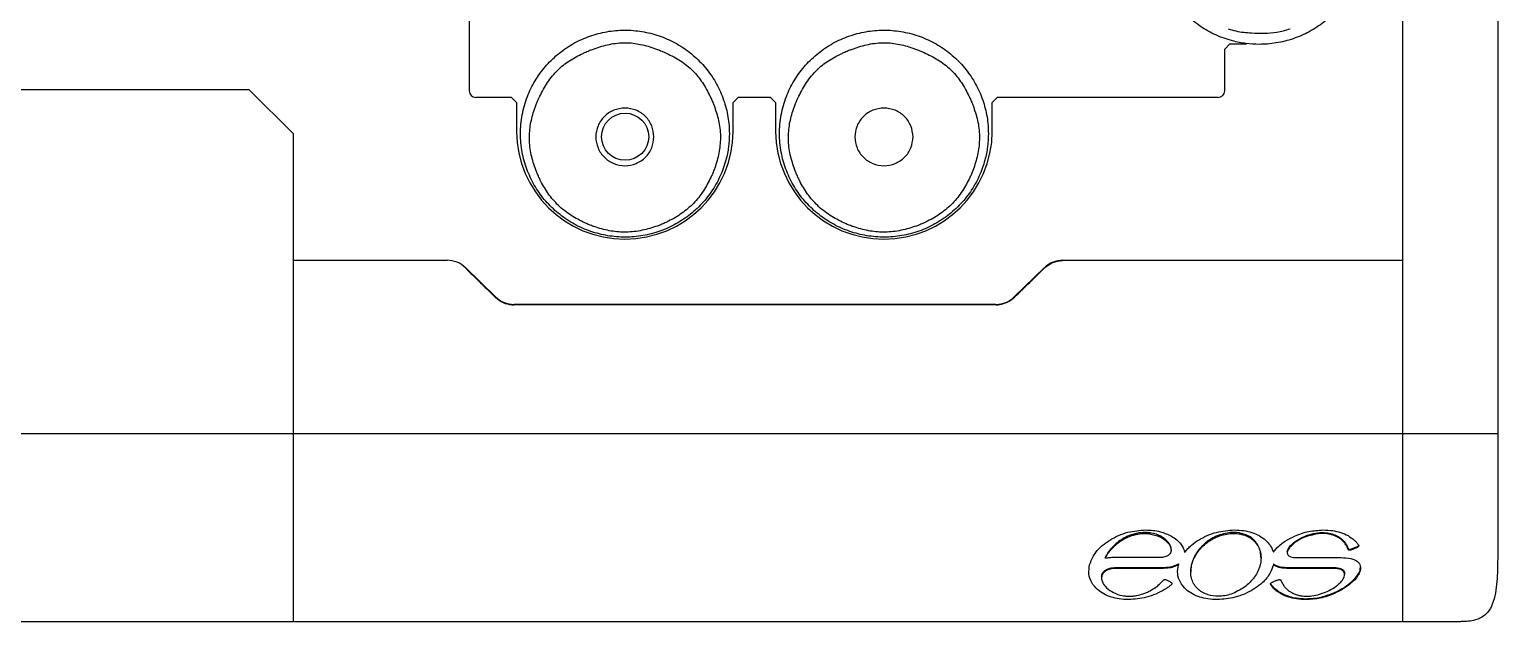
# Model space of a CAD drawing. Extents: x -49 to 275, y -8 to 142.
# Drawn here: x -28.43 to -14.54, y 20.09 to 25.69 of the extents above; entities that cross this region are included whole.
import ezdxf
from ezdxf.enums import TextEntityAlignment as Align

# ---------------------------------------------------------------- set-up
doc = ezdxf.new("R2010")
doc.units = 0
doc.header["$LTSCALE"] = 0.5
doc.header["$MEASUREMENT"] = 0
doc.layers.add('OBJECT', color=7, linetype='CONTINUOUS')
doc.layers.add('RISER', color=7, linetype='CONTINUOUS')
doc.styles.add('ARIAL', font='arial.ttf')

# ---------------------------------------------------------------- blocks, each defined once
blk = doc.blocks.new('*U46')
at = {"layer": 'RISER'}
for p, q in [((16.08, 8.281), (16.08, -8.922)), ((16.98, 8.328), (16.98, -8.328)), ((7.252, 6.221), (7.252, -3.905)), ((14.398, -3.51), (14.448, -3.46)), ((14.448, -3.46), (14.603, -3.46)), ((14.398, -3.905), (14.398, -3.51)), ((5.171, -3.897), (-6.009, -3.897)), ((5.171, -3.897), (5.591, -4.313)), ((7.314, -3.966), (7.65, -3.966)), ((7.7, -4.016), (7.65, -3.966)), ((7.7, -4.016), (7.7, -4.29)), ((9.8, -3.966), (9.75, -4.016)), ((9.75, -4.29), (9.75, -4.016)), ((9.8, -3.966), (10.1, -3.966)), ((10.15, -4.016), (10.1, -3.966)), ((10.15, -4.016), (10.15, -4.29)), ((12.25, -3.966), (12.2, -4.016)), ((12.2, -4.29), (12.2, -4.016)), ((12.25, -3.966), (14.336, -3.966)), ((5.591, -8.923), (5.591, -4.313)), ((5.591, -5.507), (7.043, -5.507)), ((12.867, -5.507), (16.08, -5.507)), ((12.87, -5.507), (12.87, -5.508)), ((16.08, -5.508), (12.87, -5.508)), ((7.213, -5.576), (7.216, -5.579)), ((7.215, -5.575), (7.216, -5.579)), ((7.502, -5.853), (7.219, -5.578)), ((12.691, -5.578), (12.408, -5.853)), ((12.695, -5.579), (12.694, -5.575)), ((12.698, -5.575), (12.695, -5.579)), ((7.493, -5.85), (7.498, -5.855)), ((7.498, -5.855), (7.497, -5.848)), ((7.673, -5.924), (7.674, -5.927)), ((12.235, -5.927), (7.674, -5.927)), ((12.233, -5.924), (7.677, -5.924)), ((12.235, -5.927), (12.235, -5.924)), ((12.41, -5.851), (12.411, -5.855)), ((12.413, -5.853), (12.411, -5.855)), ((16.98, -7.148), (-16.08, -7.148)), ((13.394, -8.166), (13.394, -8.175)), ((13.513, -8.103), (13.513, -8.111)), ((13.643, -8.081), (13.643, -8.089)), ((13.686, -8.083), (13.686, -8.092)), ((13.688, -8.083), (13.688, -8.092)), ((14.232, -8.166), (14.232, -8.175)), ((14.352, -8.103), (14.352, -8.111)), ((14.602, -8.103), (14.602, -8.111)), ((14.689, -8.166), (14.689, -8.175)), ((15.278, -8.083), (15.278, -8.092)), ((15.322, -8.081), (15.322, -8.089)), ((15.441, -8.103), (15.441, -8.111)), ((15.528, -8.166), (15.528, -8.175)), ((13.268, -8.315), (13.268, -8.324)), ((13.298, -8.264), (13.298, -8.273)), ((13.771, -8.317), (13.353, -8.317)), ((13.891, -8.246), (13.891, -8.237)), ((14.138, -8.264), (14.138, -8.272)), ((14.741, -8.312), (14.737, -8.264)), ((14.737, -8.264), (14.737, -8.273)), ((14.742, -8.32), (14.742, -8.312)), ((14.99, -8.263), (14.99, -8.272)), ((15.082, -8.317), (15.499, -8.317)), ((15.564, -8.225), (15.564, -8.234)), ((15.59, -8.238), (15.59, -8.246)), ((15.621, -8.226), (15.621, -8.234)), ((15.653, -8.211), (15.653, -8.219)), ((13.378, -8.411), (13.806, -8.411)), ((13.378, -8.411), (13.378, -8.419)), ((13.806, -8.419), (13.378, -8.419)), ((13.806, -8.411), (13.806, -8.419)), ((13.96, -8.376), (13.96, -8.385)), ((14.077, -8.444), (14.077, -8.453)), ((14.085, -8.377), (14.085, -8.386)), ((14.859, -8.377), (14.859, -8.386)), ((14.995, -8.411), (15.424, -8.411)), ((14.995, -8.411), (14.995, -8.419)), ((15.424, -8.419), (14.995, -8.419)), ((15.424, -8.411), (15.424, -8.419)), ((15.533, -8.476), (15.533, -8.467)), ((13.233, -8.5), (13.233, -8.509)), ((13.897, -8.56), (13.897, -8.569)), ((14.833, -8.566), (14.836, -8.571)), ((14.836, -8.571), (14.836, -8.58)), ((14.872, -8.61), (14.872, -8.619)), ((15.167, -8.706), (15.167, -8.714)), ((15.438, -8.647), (15.438, -8.656)), ((-16.63, -8.923), (16.63, -8.922))]:
    blk.add_line(p, q, dxfattribs=at)
blk.add_circle((8.727, -4.339), 0.223, dxfattribs=at)
for centre, radius, start, end in [((7.314, -3.905), 0.0617, 180.2815, 270.2788), ((14.336, -3.905), 0.0617, 269.7212, 359.7185), ((8.725, -4.282), 1.025, 180.4424, 359.5576), ((11.175, -4.282), 1.025, 180.4424, 359.5576), ((7.043, -5.758), 0.251, 45.8451, 90.0462), ((12.867, -5.758), 0.251, 89.9538, 134.1549), ((7.677, -5.673), 0.251, 225.8451, 270.0462), ((12.233, -5.673), 0.251, 269.9538, 314.1549)]:
    blk.add_arc(centre, radius, start, end, dxfattribs=at)
for centre, start_param, end_param in [((12.88, -5.839), 6.233562, 6.259048), ((7.664, -5.597), 3.062388, 3.091969), ((12.226, -5.597), 3.091969, 3.124316)]:
    blk.add_ellipse(centre, major_axis=(-0.022, 0.33), ratio=0.754475, start_param=start_param, end_param=end_param, dxfattribs=at)
for points, knots in [([(14.725, -3.466), (14.751, -3.465), (14.832, -3.463), (14.967, -3.44), (15.125, -3.387), (15.272, -3.307), (15.403, -3.205), (15.515, -3.082), (15.605, -2.942), (15.669, -2.789), (15.707, -2.627), (15.717, -2.462), (15.699, -2.297), (15.653, -2.138), (15.581, -1.989), (15.484, -1.854), (15.366, -1.737), (15.23, -1.642), (15.075, -1.567), (14.905, -1.52), (14.725, -1.504), (14.549, -1.52), (14.383, -1.565), (14.232, -1.635), (14.094, -1.729), (13.974, -1.844), (13.876, -1.978), (13.802, -2.126), (13.754, -2.285), (13.733, -2.45), (13.741, -2.615), (13.777, -2.777), (13.84, -2.931), (13.927, -3.072), (14.038, -3.196), (14.168, -3.301), (14.313, -3.381), (14.458, -3.433), (14.597, -3.461), (14.682, -3.464), (14.725, -3.466)], [0, 0, 0, 0, 0.012369, 0.039188, 0.066004, 0.092867, 0.119729, 0.146645, 0.173563, 0.200423, 0.227286, 0.254123, 0.280962, 0.307781, 0.3346, 0.361406, 0.388209, 0.415041, 0.441871, 0.470932, 0.499993, 0.528969, 0.555908, 0.582845, 0.609654, 0.63646, 0.663297, 0.690132, 0.716998, 0.743864, 0.770762, 0.797663, 0.824538, 0.851415, 0.878245, 0.905076, 0.931888, 0.958699, 0.97935, 1, 1, 1, 1]), ([(9.713, -4.309), (9.712, -4.284), (9.71, -4.204), (9.687, -4.07), (9.633, -3.913), (9.553, -3.768), (9.45, -3.638), (9.325, -3.527), (9.184, -3.438), (9.029, -3.374), (8.866, -3.337), (8.699, -3.327), (8.533, -3.345), (8.373, -3.391), (8.222, -3.462), (8.086, -3.558), (7.967, -3.675), (7.871, -3.809), (7.796, -3.962), (7.749, -4.131), (7.732, -4.309), (7.748, -4.483), (7.793, -4.648), (7.864, -4.798), (7.959, -4.934), (8.076, -5.053), (8.211, -5.15), (8.361, -5.224), (8.521, -5.271), (8.687, -5.292), (8.854, -5.284), (9.018, -5.249), (9.173, -5.186), (9.315, -5.099), (9.441, -4.99), (9.546, -4.861), (9.628, -4.717), (9.68, -4.573), (9.708, -4.436), (9.711, -4.352), (9.713, -4.309)], [0, 0, 0, 0, 0.012369, 0.039188, 0.066004, 0.092867, 0.119729, 0.146645, 0.173563, 0.200423, 0.227286, 0.254123, 0.280962, 0.307781, 0.3346, 0.361406, 0.388209, 0.415041, 0.441871, 0.470932, 0.499993, 0.528969, 0.555908, 0.582845, 0.609654, 0.63646, 0.663297, 0.690132, 0.716998, 0.743864, 0.770762, 0.797663, 0.824538, 0.851415, 0.878245, 0.905076, 0.931888, 0.958699, 0.97935, 1, 1, 1, 1]), ([(12.163, -4.309), (12.162, -4.284), (12.16, -4.204), (12.137, -4.07), (12.083, -3.913), (12.003, -3.768), (11.9, -3.638), (11.775, -3.527), (11.634, -3.438), (11.479, -3.374), (11.316, -3.337), (11.149, -3.327), (10.983, -3.345), (10.823, -3.391), (10.672, -3.462), (10.536, -3.558), (10.417, -3.675), (10.321, -3.809), (10.246, -3.962), (10.199, -4.131), (10.182, -4.309), (10.198, -4.483), (10.243, -4.648), (10.314, -4.798), (10.409, -4.934), (10.526, -5.053), (10.661, -5.15), (10.811, -5.224), (10.971, -5.271), (11.137, -5.292), (11.304, -5.284), (11.468, -5.249), (11.623, -5.186), (11.765, -5.099), (11.891, -4.99), (11.996, -4.861), (12.078, -4.717), (12.13, -4.573), (12.158, -4.436), (12.161, -4.352), (12.163, -4.309)], [0, 0, 0, 0, 0.012369, 0.039188, 0.066004, 0.092867, 0.119729, 0.146645, 0.173563, 0.200423, 0.227286, 0.254123, 0.280962, 0.307781, 0.3346, 0.361406, 0.388209, 0.415041, 0.441871, 0.470932, 0.499993, 0.528969, 0.555908, 0.582845, 0.609654, 0.63646, 0.663297, 0.690132, 0.716998, 0.743864, 0.770762, 0.797663, 0.824538, 0.851415, 0.878245, 0.905076, 0.931888, 0.958699, 0.97935, 1, 1, 1, 1]), ([(14.431, -3.319), (14.455, -3.326), (14.527, -3.349), (14.642, -3.357), (14.772, -3.363), (14.896, -3.354), (14.976, -3.331), (15.018, -3.319)], [0, 0, 0, 0, 0.126691, 0.380681, 0.580737, 0.780811, 1, 1, 1, 1]), ([(8.418, -3.513), (8.465, -3.497), (8.561, -3.465), (8.709, -3.445), (8.857, -3.458), (8.962, -3.489), (9.021, -3.509), (9.032, -3.513)], [0, 0, 0, 0, 0.237104, 0.480078, 0.70645, 0.941153, 1, 1, 1, 1]), ([(10.868, -3.513), (10.915, -3.497), (11.011, -3.465), (11.159, -3.445), (11.307, -3.458), (11.412, -3.489), (11.471, -3.509), (11.482, -3.513)], [0, 0, 0, 0, 0.237104, 0.480078, 0.70645, 0.941153, 1, 1, 1, 1]), ([(7.912, -3.973), (7.934, -3.929), (7.979, -3.838), (8.071, -3.72), (8.185, -3.626), (8.279, -3.574), (8.335, -3.548), (8.346, -3.543)], [0, 0, 0, 0, 0.237041, 0.479952, 0.706243, 0.940855, 1, 1, 1, 1]), ([(8.346, -3.543), (8.359, -3.537), (8.383, -3.526), (8.407, -3.517), (8.418, -3.513)], [0, 0, 0, 0, 0.566902, 1, 1, 1, 1]), ([(9.032, -3.513), (9.046, -3.519), (9.07, -3.528), (9.094, -3.538), (9.104, -3.543)], [0, 0, 0, 0, 0.56691, 1, 1, 1, 1]), ([(9.104, -3.543), (9.148, -3.564), (9.238, -3.608), (9.356, -3.698), (9.452, -3.811), (9.506, -3.907), (9.533, -3.962), (9.538, -3.973)], [0, 0, 0, 0, 0.237041, 0.479952, 0.706243, 0.940855, 1, 1, 1, 1]), ([(10.362, -3.973), (10.384, -3.929), (10.429, -3.838), (10.521, -3.72), (10.635, -3.626), (10.729, -3.574), (10.785, -3.548), (10.796, -3.543)], [0, 0, 0, 0, 0.237041, 0.479952, 0.706243, 0.940855, 1, 1, 1, 1]), ([(10.796, -3.543), (10.809, -3.537), (10.833, -3.526), (10.857, -3.517), (10.868, -3.513)], [0, 0, 0, 0, 0.566902, 1, 1, 1, 1]), ([(11.482, -3.513), (11.496, -3.519), (11.52, -3.528), (11.544, -3.538), (11.554, -3.543)], [0, 0, 0, 0, 0.56691, 1, 1, 1, 1]), ([(11.554, -3.543), (11.598, -3.564), (11.688, -3.608), (11.806, -3.698), (11.902, -3.811), (11.956, -3.907), (11.983, -3.962), (11.988, -3.973)], [0, 0, 0, 0, 0.237041, 0.479952, 0.706243, 0.940855, 1, 1, 1, 1]), ([(7.882, -4.044), (7.887, -4.03), (7.896, -4.006), (7.907, -3.983), (7.912, -3.973)], [0, 0, 0, 0, 0.56691, 1, 1, 1, 1]), ([(9.538, -3.973), (9.544, -3.986), (9.555, -4.01), (9.564, -4.034), (9.568, -4.044)], [0, 0, 0, 0, 0.566902, 1, 1, 1, 1]), ([(10.332, -4.044), (10.337, -4.03), (10.346, -4.006), (10.357, -3.983), (10.362, -3.973)], [0, 0, 0, 0, 0.56691, 1, 1, 1, 1]), ([(11.988, -3.973), (11.994, -3.986), (12.005, -4.01), (12.014, -4.034), (12.018, -4.044)], [0, 0, 0, 0, 0.566902, 1, 1, 1, 1]), ([(7.882, -4.652), (7.866, -4.605), (7.834, -4.51), (7.817, -4.361), (7.829, -4.215), (7.857, -4.113), (7.878, -4.056), (7.882, -4.044)], [0, 0, 0, 0, 0.237104, 0.480078, 0.70645, 0.941153, 1, 1, 1, 1]), ([(9, -4.341), (8.996, -4.376), (8.988, -4.448), (8.924, -4.538), (8.833, -4.599), (8.725, -4.62), (8.617, -4.599), (8.526, -4.538), (8.464, -4.448), (8.443, -4.341), (8.464, -4.234), (8.526, -4.143), (8.617, -4.083), (8.725, -4.061), (8.833, -4.083), (8.924, -4.143), (8.988, -4.234), (8.996, -4.305), (9, -4.341)], [0, 0, 0, 0, 0.062492, 0.125041, 0.187557, 0.250026, 0.312475, 0.37493, 0.437417, 0.500163, 0.562611, 0.625071, 0.687568, 0.750119, 0.812629, 0.875095, 0.937543, 1, 1, 1, 1]), ([(9.568, -4.044), (9.584, -4.09), (9.616, -4.184), (9.633, -4.329), (9.621, -4.477), (9.593, -4.583), (9.572, -4.641), (9.568, -4.652)], [0, 0, 0, 0, 0.237104, 0.480078, 0.70645, 0.941153, 1, 1, 1, 1]), ([(10.332, -4.652), (10.316, -4.605), (10.284, -4.51), (10.267, -4.361), (10.279, -4.215), (10.307, -4.113), (10.328, -4.056), (10.332, -4.044)], [0, 0, 0, 0, 0.237104, 0.480078, 0.70645, 0.941153, 1, 1, 1, 1]), ([(11.45, -4.341), (11.446, -4.376), (11.438, -4.448), (11.374, -4.538), (11.283, -4.599), (11.175, -4.62), (11.067, -4.599), (10.976, -4.538), (10.914, -4.448), (10.893, -4.341), (10.914, -4.234), (10.976, -4.143), (11.067, -4.083), (11.175, -4.061), (11.283, -4.083), (11.374, -4.143), (11.438, -4.234), (11.446, -4.305), (11.45, -4.341)], [0, 0, 0, 0, 0.062492, 0.125041, 0.187557, 0.250026, 0.312475, 0.37493, 0.437417, 0.500163, 0.562611, 0.625071, 0.687568, 0.750119, 0.812629, 0.875095, 0.937543, 1, 1, 1, 1]), ([(12.018, -4.044), (12.034, -4.09), (12.066, -4.184), (12.083, -4.329), (12.071, -4.477), (12.043, -4.583), (12.022, -4.641), (12.018, -4.652)], [0, 0, 0, 0, 0.237104, 0.480078, 0.70645, 0.941153, 1, 1, 1, 1]), ([(7.912, -4.723), (7.906, -4.71), (7.895, -4.687), (7.886, -4.663), (7.882, -4.652)], [0, 0, 0, 0, 0.566902, 1, 1, 1, 1]), ([(9.568, -4.652), (9.563, -4.666), (9.554, -4.69), (9.543, -4.713), (9.538, -4.723)], [0, 0, 0, 0, 0.56691, 1, 1, 1, 1]), ([(10.362, -4.723), (10.356, -4.71), (10.345, -4.687), (10.336, -4.663), (10.332, -4.652)], [0, 0, 0, 0, 0.566902, 1, 1, 1, 1]), ([(12.018, -4.652), (12.013, -4.666), (12.004, -4.69), (11.993, -4.713), (11.988, -4.723)], [0, 0, 0, 0, 0.56691, 1, 1, 1, 1]), ([(8.346, -5.154), (8.302, -5.131), (8.212, -5.086), (8.094, -4.993), (7.998, -4.881), (7.944, -4.79), (7.917, -4.735), (7.912, -4.723)], [0, 0, 0, 0, 0.237041, 0.479952, 0.706243, 0.940855, 1, 1, 1, 1]), ([(9.538, -4.723), (9.516, -4.767), (9.471, -4.855), (9.379, -4.97), (9.265, -5.066), (9.171, -5.122), (9.115, -5.148), (9.104, -5.154)], [0, 0, 0, 0, 0.237041, 0.479952, 0.706243, 0.940855, 1, 1, 1, 1]), ([(10.796, -5.154), (10.752, -5.131), (10.662, -5.086), (10.544, -4.993), (10.448, -4.881), (10.394, -4.79), (10.367, -4.735), (10.362, -4.723)], [0, 0, 0, 0, 0.237041, 0.479952, 0.706243, 0.940855, 1, 1, 1, 1]), ([(11.988, -4.723), (11.966, -4.767), (11.921, -4.855), (11.829, -4.97), (11.715, -5.066), (11.621, -5.122), (11.565, -5.148), (11.554, -5.154)], [0, 0, 0, 0, 0.237041, 0.479952, 0.706243, 0.940855, 1, 1, 1, 1]), ([(8.418, -5.183), (8.404, -5.178), (8.38, -5.169), (8.356, -5.158), (8.346, -5.154)], [0, 0, 0, 0, 0.56691, 1, 1, 1, 1]), ([(9.032, -5.183), (8.985, -5.198), (8.889, -5.229), (8.741, -5.245), (8.593, -5.234), (8.488, -5.207), (8.429, -5.187), (8.418, -5.183)], [0, 0, 0, 0, 0.237104, 0.480078, 0.70645, 0.941153, 1, 1, 1, 1]), ([(9.104, -5.154), (9.091, -5.16), (9.067, -5.17), (9.043, -5.179), (9.032, -5.183)], [0, 0, 0, 0, 0.566902, 1, 1, 1, 1]), ([(10.868, -5.183), (10.854, -5.178), (10.83, -5.169), (10.806, -5.158), (10.796, -5.154)], [0, 0, 0, 0, 0.56691, 1, 1, 1, 1]), ([(11.482, -5.183), (11.435, -5.198), (11.339, -5.229), (11.191, -5.245), (11.043, -5.234), (10.938, -5.207), (10.879, -5.187), (10.868, -5.183)], [0, 0, 0, 0, 0.237104, 0.480078, 0.70645, 0.941153, 1, 1, 1, 1]), ([(11.554, -5.154), (11.541, -5.16), (11.517, -5.17), (11.493, -5.179), (11.482, -5.183)], [0, 0, 0, 0, 0.566902, 1, 1, 1, 1]), ([(12.698, -5.575), (12.723, -5.557), (12.771, -5.52), (12.833, -5.512), (12.864, -5.508)], [0, 0, 0, 0, 0.494204, 1, 1, 1, 1]), ([(7.216, -5.579), (7.228, -5.591), (7.281, -5.643), (7.373, -5.733), (7.453, -5.811), (7.493, -5.85)], [0, 0, 0, 0, 0.134735, 0.571092, 1, 1, 1, 1]), ([(12.413, -5.853), (12.454, -5.813), (12.545, -5.724), (12.639, -5.633), (12.693, -5.581), (12.695, -5.579)], [0, 0, 0, 0, 0.433403, 0.9757115, 1, 1, 1, 1]), ([(7.498, -5.855), (7.522, -5.874), (7.568, -5.911), (7.631, -5.925), (7.662, -5.927), (7.666, -5.927)], [0, 0, 0, 0, 0.495987, 0.938378, 1, 1, 1, 1]), ([(12.243, -5.927), (12.252, -5.927), (12.286, -5.924), (12.347, -5.906), (12.389, -5.873), (12.411, -5.855)], [0, 0, 0, 0, 0.144553, 0.548828, 1, 1, 1, 1]), ([(13.12, -8.386), (13.13, -8.359), (13.154, -8.29), (13.226, -8.211), (13.287, -8.168), (13.311, -8.152)], [0, 0, 0, 0, 0.289087, 0.720187, 1, 1, 1, 1]), ([(13.394, -8.166), (13.384, -8.174), (13.365, -8.189), (13.332, -8.221), (13.311, -8.247), (13.298, -8.264)], [0, 0, 0, 0, 0.265172, 0.53037, 1, 1, 1, 1]), ([(13.298, -8.273), (13.305, -8.263), (13.32, -8.244), (13.351, -8.21), (13.377, -8.188), (13.394, -8.175)], [0, 0, 0, 0, 0.265234, 0.530444, 1, 1, 1, 1]), ([(13.311, -8.152), (13.338, -8.137), (13.392, -8.106), (13.506, -8.067), (13.594, -8.06), (13.651, -8.056)], [0, 0, 0, 0, 0.263139, 0.526196, 1, 1, 1, 1]), ([(13.513, -8.103), (13.502, -8.107), (13.48, -8.115), (13.439, -8.135), (13.412, -8.154), (13.394, -8.166)], [0, 0, 0, 0, 0.260499, 0.520991, 1, 1, 1, 1]), ([(13.394, -8.175), (13.404, -8.168), (13.423, -8.154), (13.462, -8.132), (13.493, -8.119), (13.513, -8.111)], [0, 0, 0, 0, 0.2604662, 0.5209521, 1, 1, 1, 1]), ([(13.643, -8.081), (13.632, -8.081), (13.61, -8.081), (13.566, -8.087), (13.534, -8.096), (13.513, -8.103)], [0, 0, 0, 0, 0.25183, 0.503651, 1, 1, 1, 1]), ([(13.513, -8.111), (13.524, -8.108), (13.545, -8.101), (13.588, -8.092), (13.621, -8.09), (13.643, -8.089)], [0, 0, 0, 0, 0.251802, 0.503619, 1, 1, 1, 1]), ([(13.686, -8.083), (13.683, -8.083), (13.675, -8.082), (13.661, -8.081), (13.65, -8.081), (13.643, -8.081)], [0, 0, 0, 0, 0.2583393, 0.5166743, 1, 1, 1, 1]), ([(13.643, -8.089), (13.647, -8.089), (13.654, -8.089), (13.669, -8.09), (13.679, -8.091), (13.686, -8.092)], [0, 0, 0, 0, 0.25833, 0.516663, 1, 1, 1, 1]), ([(13.651, -8.056), (13.675, -8.057), (13.721, -8.058), (13.805, -8.073), (13.86, -8.099), (13.894, -8.115)], [0, 0, 0, 0, 0.276591, 0.5533509, 1, 1, 1, 1]), ([(13.688, -8.083), (13.687, -8.083), (13.687, -8.083), (13.687, -8.083), (13.687, -8.083), (13.686, -8.083)], [0, 0, 0, 0, 0.258028, 0.516047, 1, 1, 1, 1]), ([(13.686, -8.092), (13.687, -8.092), (13.687, -8.092), (13.687, -8.092), (13.687, -8.092), (13.688, -8.092)], [0, 0, 0, 0, 0.258014, 0.516031, 1, 1, 1, 1]), ([(13.89, -8.237), (13.89, -8.235), (13.891, -8.222), (13.881, -8.194), (13.851, -8.153), (13.79, -8.109), (13.729, -8.089), (13.692, -8.084), (13.688, -8.083)], [0, 0, 0, 0, 0.0281592, 0.143499, 0.3231236, 0.5980939, 0.9481537, 1, 1, 1, 1]), ([(13.688, -8.092), (13.721, -8.099), (13.781, -8.112), (13.844, -8.156), (13.877, -8.196), (13.89, -8.228), (13.892, -8.253), (13.885, -8.273), (13.872, -8.291), (13.846, -8.307), (13.811, -8.316), (13.784, -8.317), (13.771, -8.317)], [0, 0, 0, 0, 0.235561, 0.413554, 0.52489, 0.602005, 0.65791, 0.70544, 0.753004, 0.814253, 0.912454, 1, 1, 1, 1]), ([(13.894, -8.115), (13.911, -8.126), (13.954, -8.153), (14.001, -8.205), (14.014, -8.25), (14.019, -8.267)], [0, 0, 0, 0, 0.294688, 0.735582, 1, 1, 1, 1]), ([(13.894, -8.115), (13.894, -8.115), (13.894, -8.115), (13.894, -8.115), (13.894, -8.115), (13.894, -8.115), (13.894, -8.115)], [0, 0, 0, 0, 0.451608, 0.62168, 0.792362, 1, 1, 1, 1]), ([(14.019, -8.267), (14.029, -8.255), (14.049, -8.231), (14.091, -8.192), (14.126, -8.167), (14.149, -8.152)], [0, 0, 0, 0, 0.268415, 0.536745, 1, 1, 1, 1]), ([(14.232, -8.166), (14.222, -8.174), (14.204, -8.189), (14.171, -8.22), (14.151, -8.247), (14.138, -8.264)], [0, 0, 0, 0, 0.2627472, 0.5255142, 1, 1, 1, 1]), ([(14.138, -8.272), (14.145, -8.263), (14.159, -8.244), (14.189, -8.21), (14.215, -8.189), (14.232, -8.175)], [0, 0, 0, 0, 0.262797, 0.525573, 1, 1, 1, 1]), ([(14.149, -8.152), (14.176, -8.137), (14.23, -8.107), (14.344, -8.067), (14.433, -8.06), (14.491, -8.056)], [0, 0, 0, 0, 0.261874, 0.523704, 1, 1, 1, 1]), ([(14.352, -8.103), (14.341, -8.107), (14.318, -8.115), (14.277, -8.135), (14.25, -8.154), (14.232, -8.166)], [0, 0, 0, 0, 0.2630115, 0.52601, 1, 1, 1, 1]), ([(14.232, -8.175), (14.241, -8.168), (14.261, -8.154), (14.3, -8.132), (14.332, -8.119), (14.352, -8.111)], [0, 0, 0, 0, 0.262968, 0.525958, 1, 1, 1, 1]), ([(14.602, -8.103), (14.58, -8.096), (14.523, -8.077), (14.435, -8.079), (14.375, -8.096), (14.352, -8.103)], [0, 0, 0, 0, 0.266749, 0.714294, 1, 1, 1, 1]), ([(14.352, -8.111), (14.374, -8.105), (14.435, -8.087), (14.523, -8.085), (14.582, -8.105), (14.602, -8.111)], [0, 0, 0, 0, 0.2656074, 0.757334, 1, 1, 1, 1]), ([(14.491, -8.056), (14.521, -8.057), (14.576, -8.059), (14.655, -8.078), (14.726, -8.106), (14.765, -8.137), (14.784, -8.152)], [0, 0, 0, 0, 0.284529, 0.523068, 0.769282, 1, 1, 1, 1]), ([(14.689, -8.166), (14.683, -8.159), (14.671, -8.146), (14.643, -8.122), (14.618, -8.11), (14.602, -8.103)], [0, 0, 0, 0, 0.25584, 0.511701, 1, 1, 1, 1]), ([(14.602, -8.111), (14.61, -8.115), (14.627, -8.123), (14.658, -8.143), (14.677, -8.162), (14.689, -8.175)], [0, 0, 0, 0, 0.255782, 0.511631, 1, 1, 1, 1]), ([(14.737, -8.264), (14.735, -8.255), (14.73, -8.237), (14.716, -8.203), (14.7, -8.18), (14.689, -8.166)], [0, 0, 0, 0, 0.25966, 0.519361, 1, 1, 1, 1]), ([(14.689, -8.175), (14.695, -8.182), (14.707, -8.198), (14.725, -8.23), (14.732, -8.256), (14.737, -8.273)], [0, 0, 0, 0, 0.25966, 0.519362, 1, 1, 1, 1]), ([(14.784, -8.152), (14.793, -8.161), (14.811, -8.178), (14.839, -8.215), (14.85, -8.247), (14.858, -8.267)], [0, 0, 0, 0, 0.268645, 0.537421, 1, 1, 1, 1]), ([(14.858, -8.267), (14.874, -8.247), (14.906, -8.207), (14.975, -8.156), (15.028, -8.13), (15.058, -8.115)], [0, 0, 0, 0, 0.307995, 0.61401, 1, 1, 1, 1]), ([(14.99, -8.263), (14.99, -8.262), (14.989, -8.256), (14.995, -8.239), (15.016, -8.204), (15.081, -8.149), (15.174, -8.102), (15.25, -8.088), (15.278, -8.083)], [0, 0, 0, 0, 0.003793, 0.055462, 0.149714, 0.358123, 0.764642, 1, 1, 1, 1]), ([(15.278, -8.092), (15.231, -8.102), (15.16, -8.117), (15.076, -8.164), (15.028, -8.202), (15.001, -8.235), (14.991, -8.258), (14.989, -8.273), (14.992, -8.286), (15, -8.297), (15.015, -8.307), (15.043, -8.316), (15.067, -8.317), (15.082, -8.317)], [0, 0, 0, 0, 0.298856, 0.452963, 0.606368, 0.689238, 0.732761, 0.766128, 0.791993, 0.817907, 0.851137, 0.907619, 1, 1, 1, 1]), ([(15.058, -8.115), (15.08, -8.106), (15.124, -8.087), (15.214, -8.063), (15.284, -8.059), (15.33, -8.056)], [0, 0, 0, 0, 0.25721, 0.514411, 1, 1, 1, 1]), ([(15.278, -8.083), (15.282, -8.083), (15.289, -8.082), (15.303, -8.081), (15.314, -8.081), (15.322, -8.081)], [0, 0, 0, 0, 0.250911, 0.501822, 1, 1, 1, 1]), ([(15.322, -8.089), (15.318, -8.089), (15.311, -8.089), (15.296, -8.09), (15.285, -8.091), (15.278, -8.092)], [0, 0, 0, 0, 0.250912, 0.501823, 1, 1, 1, 1]), ([(15.322, -8.081), (15.333, -8.081), (15.355, -8.081), (15.395, -8.087), (15.423, -8.097), (15.441, -8.103)], [0, 0, 0, 0, 0.273129, 0.546339, 1, 1, 1, 1]), ([(15.441, -8.111), (15.43, -8.108), (15.41, -8.1), (15.37, -8.091), (15.34, -8.09), (15.322, -8.089)], [0, 0, 0, 0, 0.273352, 0.546605, 1, 1, 1, 1]), ([(15.33, -8.056), (15.36, -8.057), (15.415, -8.059), (15.494, -8.078), (15.565, -8.106), (15.604, -8.137), (15.623, -8.152)], [0, 0, 0, 0, 0.284498, 0.523063, 0.769304, 1, 1, 1, 1]), ([(15.441, -8.103), (15.449, -8.106), (15.466, -8.114), (15.497, -8.134), (15.516, -8.153), (15.528, -8.166)], [0, 0, 0, 0, 0.255817, 0.511701, 1, 1, 1, 1]), ([(15.528, -8.175), (15.522, -8.168), (15.51, -8.154), (15.482, -8.131), (15.457, -8.119), (15.441, -8.111)], [0, 0, 0, 0, 0.255875, 0.51177, 1, 1, 1, 1]), ([(15.528, -8.166), (15.532, -8.171), (15.54, -8.18), (15.552, -8.199), (15.56, -8.215), (15.564, -8.225)], [0, 0, 0, 0, 0.257713, 0.515439, 1, 1, 1, 1]), ([(15.564, -8.234), (15.562, -8.228), (15.557, -8.218), (15.546, -8.197), (15.535, -8.184), (15.528, -8.175)], [0, 0, 0, 0, 0.257728, 0.515456, 1, 1, 1, 1]), ([(15.623, -8.152), (15.626, -8.155), (15.633, -8.161), (15.646, -8.175), (15.654, -8.185), (15.66, -8.192)], [0, 0, 0, 0, 0.258509, 0.517026, 1, 1, 1, 1]), ([(15.66, -8.192), (15.662, -8.195), (15.666, -8.2), (15.666, -8.207), (15.664, -8.211), (15.66, -8.215), (15.656, -8.218), (15.653, -8.219)], [0, 0, 0, 0, 0.355197, 0.472141, 0.589961, 0.740825, 1, 1, 1, 1]), ([(15.66, -8.192), (15.66, -8.192), (15.66, -8.192), (15.66, -8.192), (15.66, -8.192), (15.66, -8.192)], [0, 0, 0, 0, 0.273694, 0.547351, 1, 1, 1, 1]), ([(13.298, -8.264), (13.295, -8.268), (13.29, -8.277), (13.279, -8.294), (13.272, -8.307), (13.268, -8.315)], [0, 0, 0, 0, 0.253573, 0.507148, 1, 1, 1, 1]), ([(13.268, -8.324), (13.27, -8.32), (13.275, -8.311), (13.284, -8.293), (13.293, -8.281), (13.298, -8.273)], [0, 0, 0, 0, 0.253578, 0.507155, 1, 1, 1, 1]), ([(13.353, -8.317), (13.345, -8.317), (13.33, -8.317), (13.301, -8.319), (13.281, -8.322), (13.268, -8.324)], [0, 0, 0, 0, 0.275919, 0.551856, 1, 1, 1, 1]), ([(14.138, -8.264), (14.132, -8.273), (14.12, -8.291), (14.1, -8.328), (14.091, -8.358), (14.085, -8.377)], [0, 0, 0, 0, 0.2565269, 0.5130839, 1, 1, 1, 1]), ([(14.085, -8.386), (14.088, -8.376), (14.094, -8.355), (14.11, -8.316), (14.127, -8.29), (14.138, -8.272)], [0, 0, 0, 0, 0.2565875, 0.5131555, 1, 1, 1, 1]), ([(14.737, -8.273), (14.739, -8.283), (14.742, -8.303), (14.742, -8.342), (14.737, -8.369), (14.733, -8.386)], [0, 0, 0, 0, 0.2709663, 0.5418696, 1, 1, 1, 1]), ([(15.499, -8.317), (15.53, -8.318), (15.575, -8.32), (15.629, -8.338), (15.659, -8.357), (15.677, -8.381), (15.685, -8.409), (15.681, -8.446), (15.653, -8.502), (15.597, -8.56), (15.52, -8.615), (15.466, -8.642), (15.438, -8.656)], [0, 0, 0, 0, 0.1517463, 0.2232793, 0.282798, 0.3284966, 0.3742726, 0.4317339, 0.5223033, 0.6932482, 0.8464971, 1, 1, 1, 1]), ([(15.564, -8.225), (15.565, -8.228), (15.567, -8.232), (15.57, -8.236), (15.574, -8.239), (15.578, -8.24), (15.583, -8.239), (15.588, -8.238), (15.59, -8.238)], [0, 0, 0, 0, 0.262353, 0.402703, 0.512768, 0.623096, 0.798046, 1, 1, 1, 1]), ([(15.59, -8.246), (15.587, -8.247), (15.582, -8.248), (15.577, -8.248), (15.573, -8.247), (15.569, -8.244), (15.567, -8.239), (15.565, -8.236), (15.564, -8.234)], [0, 0, 0, 0, 0.2777843, 0.4041328, 0.5112257, 0.6182554, 0.8152215, 1, 1, 1, 1]), ([(15.59, -8.238), (15.592, -8.237), (15.598, -8.235), (15.608, -8.231), (15.616, -8.228), (15.621, -8.226)], [0, 0, 0, 0, 0.251495, 0.502932, 1, 1, 1, 1]), ([(15.621, -8.234), (15.618, -8.235), (15.613, -8.238), (15.603, -8.242), (15.595, -8.245), (15.59, -8.246)], [0, 0, 0, 0, 0.251414, 0.502838, 1, 1, 1, 1]), ([(15.621, -8.226), (15.624, -8.224), (15.629, -8.222), (15.64, -8.218), (15.648, -8.213), (15.653, -8.211)], [0, 0, 0, 0, 0.251694, 0.503401, 1, 1, 1, 1]), ([(15.653, -8.219), (15.651, -8.221), (15.645, -8.224), (15.635, -8.229), (15.626, -8.232), (15.621, -8.234)], [0, 0, 0, 0, 0.251778, 0.503498, 1, 1, 1, 1]), ([(15.653, -8.211), (15.656, -8.209), (15.659, -8.207), (15.662, -8.205), (15.663, -8.204)], [0, 0, 0, 0, 0.729003, 1, 1, 1, 1]), ([(16.98, -8.328), (16.979, -8.4), (16.978, -8.508), (16.961, -8.652), (16.936, -8.752), (16.893, -8.832), (16.83, -8.886), (16.758, -8.912), (16.69, -8.921), (16.649, -8.922), (16.63, -8.922)], [0, 0, 0, 0, 0.269132, 0.40698, 0.544126, 0.651603, 0.742262, 0.849745, 0.928648, 1, 1, 1, 1]), ([(13.195, -8.619), (13.175, -8.598), (13.135, -8.556), (13.107, -8.471), (13.116, -8.415), (13.12, -8.386)], [0, 0, 0, 0, 0.331584, 0.664851, 1, 1, 1, 1]), ([(13.378, -8.419), (13.349, -8.421), (13.309, -8.423), (13.265, -8.446), (13.243, -8.468), (13.233, -8.494), (13.233, -8.524), (13.246, -8.563), (13.283, -8.61), (13.346, -8.652), (13.408, -8.673), (13.444, -8.678), (13.452, -8.679)], [0, 0, 0, 0, 0.1722766, 0.2356673, 0.2995805, 0.3574116, 0.4106956, 0.4921704, 0.6115145, 0.7801265, 0.9531087, 1, 1, 1, 1]), ([(13.235, -8.5), (13.234, -8.495), (13.234, -8.481), (13.244, -8.459), (13.265, -8.437), (13.302, -8.418), (13.343, -8.411), (13.37, -8.411), (13.378, -8.411)], [0, 0, 0, 0, 0.0791621, 0.2376386, 0.3751801, 0.5666567, 0.8817382, 1, 1, 1, 1]), ([(13.806, -8.411), (13.823, -8.41), (13.858, -8.409), (13.911, -8.4), (13.943, -8.384), (13.96, -8.376)], [0, 0, 0, 0, 0.316756, 0.651042, 1, 1, 1, 1]), ([(13.96, -8.385), (13.945, -8.393), (13.914, -8.408), (13.861, -8.418), (13.825, -8.419), (13.806, -8.419)], [0, 0, 0, 0, 0.319108, 0.654916, 1, 1, 1, 1]), ([(14.033, -8.619), (14.013, -8.598), (13.973, -8.554), (13.947, -8.47), (13.955, -8.414), (13.96, -8.386)], [0, 0, 0, 0, 0.334929, 0.671431, 1, 1, 1, 1]), ([(13.96, -8.386), (13.96, -8.386), (13.96, -8.386), (13.96, -8.386), (13.96, -8.385), (13.96, -8.385)], [0, 0, 0, 0, 0.255446, 0.510893, 1, 1, 1, 1]), ([(14.085, -8.377), (14.083, -8.388), (14.079, -8.408), (14.076, -8.43), (14.077, -8.442), (14.077, -8.444)], [0, 0, 0, 0, 0.4611975, 0.9225239, 1, 1, 1, 1]), ([(14.081, -8.5), (14.08, -8.49), (14.076, -8.469), (14.076, -8.431), (14.082, -8.404), (14.085, -8.386)], [0, 0, 0, 0, 0.269902, 0.539747, 1, 1, 1, 1]), ([(14.859, -8.386), (14.849, -8.414), (14.825, -8.483), (14.753, -8.561), (14.692, -8.603), (14.668, -8.619)], [0, 0, 0, 0, 0.289099, 0.720103, 1, 1, 1, 1]), ([(14.733, -8.386), (14.731, -8.396), (14.725, -8.417), (14.709, -8.456), (14.692, -8.482), (14.681, -8.499)], [0, 0, 0, 0, 0.256169, 0.512324, 1, 1, 1, 1]), ([(14.859, -8.377), (14.871, -8.384), (14.901, -8.403), (14.95, -8.409), (14.984, -8.41), (14.995, -8.411)], [0, 0, 0, 0, 0.286917, 0.766641, 1, 1, 1, 1]), ([(14.859, -8.386), (14.859, -8.386), (14.859, -8.386), (14.859, -8.386), (14.859, -8.386), (14.859, -8.386)], [0, 0, 0, 0, 0.259372, 0.518746, 1, 1, 1, 1]), ([(14.995, -8.419), (14.979, -8.419), (14.95, -8.418), (14.905, -8.41), (14.875, -8.398), (14.861, -8.387), (14.859, -8.386)], [0, 0, 0, 0, 0.350624, 0.606984, 0.954024, 1, 1, 1, 1]), ([(15.221, -8.679), (15.246, -8.675), (15.297, -8.666), (15.369, -8.638), (15.438, -8.601), (15.491, -8.557), (15.521, -8.517), (15.532, -8.488), (15.533, -8.469), (15.527, -8.453), (15.515, -8.44), (15.493, -8.427), (15.46, -8.42), (15.435, -8.42), (15.424, -8.419)], [0, 0, 0, 0, 0.1433644, 0.286846, 0.4338497, 0.5802675, 0.6783245, 0.7198985, 0.761888, 0.790549, 0.8191892, 0.8606855, 0.9355899, 1, 1, 1, 1]), ([(15.424, -8.411), (15.443, -8.411), (15.469, -8.412), (15.502, -8.423), (15.52, -8.435), (15.53, -8.449), (15.533, -8.46), (15.532, -8.466), (15.532, -8.467)], [0, 0, 0, 0, 0.4062054, 0.5777951, 0.7511845, 0.8635422, 0.9759082, 1, 1, 1, 1]), ([(15.438, -8.647), (15.467, -8.633), (15.525, -8.604), (15.602, -8.547), (15.654, -8.49), (15.68, -8.441), (15.681, -8.417), (15.681, -8.406)], [0, 0, 0, 0, 0.265822, 0.531078, 0.795416, 0.909526, 1, 1, 1, 1]), ([(13.626, -8.66), (13.637, -8.656), (13.66, -8.647), (13.701, -8.627), (13.729, -8.608), (13.747, -8.596)], [0, 0, 0, 0, 0.262847, 0.525671, 1, 1, 1, 1]), ([(13.747, -8.596), (13.753, -8.592), (13.765, -8.583), (13.786, -8.564), (13.801, -8.548), (13.81, -8.539)], [0, 0, 0, 0, 0.258132, 0.516269, 1, 1, 1, 1]), ([(13.81, -8.539), (13.812, -8.536), (13.817, -8.532), (13.824, -8.526), (13.832, -8.524), (13.836, -8.525), (13.838, -8.525)], [0, 0, 0, 0, 0.269485, 0.623102, 0.815189, 1, 1, 1, 1]), ([(13.886, -8.58), (13.881, -8.583), (13.872, -8.591), (13.854, -8.604), (13.84, -8.613), (13.83, -8.619)], [0, 0, 0, 0, 0.256534, 0.513065, 1, 1, 1, 1]), ([(13.838, -8.525), (13.841, -8.526), (13.848, -8.528), (13.858, -8.533), (13.864, -8.536), (13.867, -8.538)], [0, 0, 0, 0, 0.361051, 0.680193, 1, 1, 1, 1]), ([(13.867, -8.538), (13.871, -8.54), (13.877, -8.543), (13.887, -8.549), (13.892, -8.553), (13.895, -8.555)], [0, 0, 0, 0, 0.36558, 0.6814527, 1, 1, 1, 1]), ([(13.897, -8.569), (13.896, -8.57), (13.894, -8.572), (13.891, -8.576), (13.888, -8.578), (13.886, -8.58)], [0, 0, 0, 0, 0.258739, 0.517254, 1, 1, 1, 1]), ([(13.895, -8.555), (13.896, -8.556), (13.898, -8.558), (13.899, -8.561), (13.899, -8.564), (13.898, -8.567), (13.897, -8.568), (13.897, -8.569)], [0, 0, 0, 0, 0.297316, 0.475442, 0.654959, 0.87216, 1, 1, 1, 1]), ([(14.127, -8.596), (14.122, -8.589), (14.11, -8.574), (14.093, -8.542), (14.086, -8.517), (14.081, -8.5)], [0, 0, 0, 0, 0.2569521, 0.5139286, 1, 1, 1, 1]), ([(14.217, -8.66), (14.208, -8.656), (14.191, -8.648), (14.159, -8.628), (14.14, -8.609), (14.127, -8.596)], [0, 0, 0, 0, 0.256982, 0.513996, 1, 1, 1, 1]), ([(14.585, -8.596), (14.544, -8.621), (14.469, -8.668), (14.346, -8.687), (14.263, -8.677), (14.225, -8.663), (14.217, -8.66)], [0, 0, 0, 0, 0.371907, 0.685283, 0.935946, 1, 1, 1, 1]), ([(14.681, -8.499), (14.674, -8.509), (14.659, -8.528), (14.628, -8.562), (14.602, -8.583), (14.585, -8.596)], [0, 0, 0, 0, 0.265333, 0.530644, 1, 1, 1, 1]), ([(14.836, -8.58), (14.834, -8.576), (14.831, -8.572), (14.83, -8.565), (14.832, -8.562), (14.836, -8.557), (14.84, -8.555), (14.843, -8.553)], [0, 0, 0, 0, 0.35526, 0.471964, 0.571295, 0.708484, 1, 1, 1, 1]), ([(14.836, -8.571), (14.839, -8.575), (14.845, -8.582), (14.856, -8.595), (14.866, -8.604), (14.872, -8.61)], [0, 0, 0, 0, 0.257504, 0.515001, 1, 1, 1, 1]), ([(14.872, -8.619), (14.869, -8.616), (14.862, -8.61), (14.85, -8.597), (14.842, -8.587), (14.836, -8.58)], [0, 0, 0, 0, 0.257488, 0.514982, 1, 1, 1, 1]), ([(14.843, -8.553), (14.846, -8.551), (14.851, -8.549), (14.862, -8.544), (14.87, -8.54), (14.875, -8.538)], [0, 0, 0, 0, 0.251797, 0.503535, 1, 1, 1, 1]), ([(14.875, -8.538), (14.878, -8.537), (14.883, -8.535), (14.893, -8.531), (14.901, -8.528), (14.907, -8.526)], [0, 0, 0, 0, 0.251429, 0.502869, 1, 1, 1, 1]), ([(14.907, -8.526), (14.91, -8.525), (14.914, -8.524), (14.92, -8.524), (14.923, -8.526), (14.927, -8.529), (14.93, -8.533), (14.931, -8.537), (14.932, -8.539)], [0, 0, 0, 0, 0.2774439, 0.4038648, 0.51104, 0.6181503, 0.8154144, 1, 1, 1, 1]), ([(14.932, -8.539), (14.934, -8.544), (14.939, -8.554), (14.95, -8.574), (14.96, -8.587), (14.966, -8.596)], [0, 0, 0, 0, 0.255584, 0.511169, 1, 1, 1, 1]), ([(14.966, -8.596), (14.973, -8.603), (14.986, -8.617), (15.015, -8.64), (15.04, -8.652), (15.056, -8.66)], [0, 0, 0, 0, 0.2570385, 0.5141023, 1, 1, 1, 1]), ([(13.488, -8.714), (13.458, -8.713), (13.403, -8.711), (13.324, -8.692), (13.254, -8.664), (13.215, -8.634), (13.195, -8.619)], [0, 0, 0, 0, 0.284418, 0.52065, 0.764373, 1, 1, 1, 1]), ([(13.452, -8.679), (13.455, -8.68), (13.463, -8.681), (13.478, -8.682), (13.489, -8.682), (13.496, -8.682)], [0, 0, 0, 0, 0.258038, 0.516073, 1, 1, 1, 1]), ([(13.83, -8.619), (13.803, -8.634), (13.748, -8.664), (13.634, -8.703), (13.545, -8.71), (13.488, -8.714)], [0, 0, 0, 0, 0.262869, 0.525711, 1, 1, 1, 1]), ([(13.496, -8.682), (13.507, -8.682), (13.53, -8.681), (13.574, -8.675), (13.605, -8.666), (13.626, -8.66)], [0, 0, 0, 0, 0.256617, 0.513216, 1, 1, 1, 1]), ([(14.328, -8.714), (14.297, -8.713), (14.242, -8.711), (14.163, -8.692), (14.092, -8.664), (14.052, -8.634), (14.033, -8.619)], [0, 0, 0, 0, 0.282992, 0.520759, 0.766028, 1, 1, 1, 1]), ([(14.668, -8.619), (14.641, -8.634), (14.586, -8.664), (14.473, -8.703), (14.384, -8.71), (14.328, -8.714)], [0, 0, 0, 0, 0.264173, 0.528282, 1, 1, 1, 1]), ([(14.872, -8.61), (14.896, -8.628), (14.957, -8.672), (15.061, -8.701), (15.137, -8.704), (15.167, -8.706)], [0, 0, 0, 0, 0.285129, 0.721053, 1, 1, 1, 1]), ([(15.167, -8.714), (15.136, -8.713), (15.081, -8.711), (15.002, -8.692), (14.931, -8.664), (14.891, -8.634), (14.872, -8.619)], [0, 0, 0, 0, 0.282992, 0.520759, 0.766028, 1, 1, 1, 1]), ([(15.056, -8.66), (15.066, -8.664), (15.087, -8.671), (15.126, -8.68), (15.156, -8.681), (15.175, -8.682)], [0, 0, 0, 0, 0.269928, 0.539798, 1, 1, 1, 1]), ([(15.167, -8.706), (15.191, -8.705), (15.239, -8.703), (15.332, -8.688), (15.396, -8.663), (15.438, -8.647)], [0, 0, 0, 0, 0.258492, 0.516952, 1, 1, 1, 1]), ([(15.438, -8.656), (15.416, -8.665), (15.372, -8.683), (15.281, -8.707), (15.212, -8.712), (15.167, -8.714)], [0, 0, 0, 0, 0.258466, 0.51692, 1, 1, 1, 1]), ([(15.175, -8.682), (15.179, -8.682), (15.186, -8.682), (15.202, -8.681), (15.213, -8.68), (15.221, -8.679)], [0, 0, 0, 0, 0.2505043, 0.5010076, 1, 1, 1, 1])]:
    blk.add_open_spline(points, degree=3, knots=knots, dxfattribs=at)
at = {"layer": 'RISER', "color": 1, "style": 'ARIAL'}
blk.add_attdef('STATIONID', text='', height=0.688, dxfattribs=at).set_placement((0, 17.891), align=Align.CENTER)
blk.add_attdef('DRAWINGREF', text='', height=0.688, dxfattribs=at).set_placement((0, -9.423), align=Align.TOP_CENTER)

msp = doc.modelspace()

# ---------------------------------------------------------------- block references
at = {"layer": 'OBJECT'}
msp.add_blockref('*U46', (-31.52, 29.015), dxfattribs=at)

doc.saveas('drawing.dxf')
